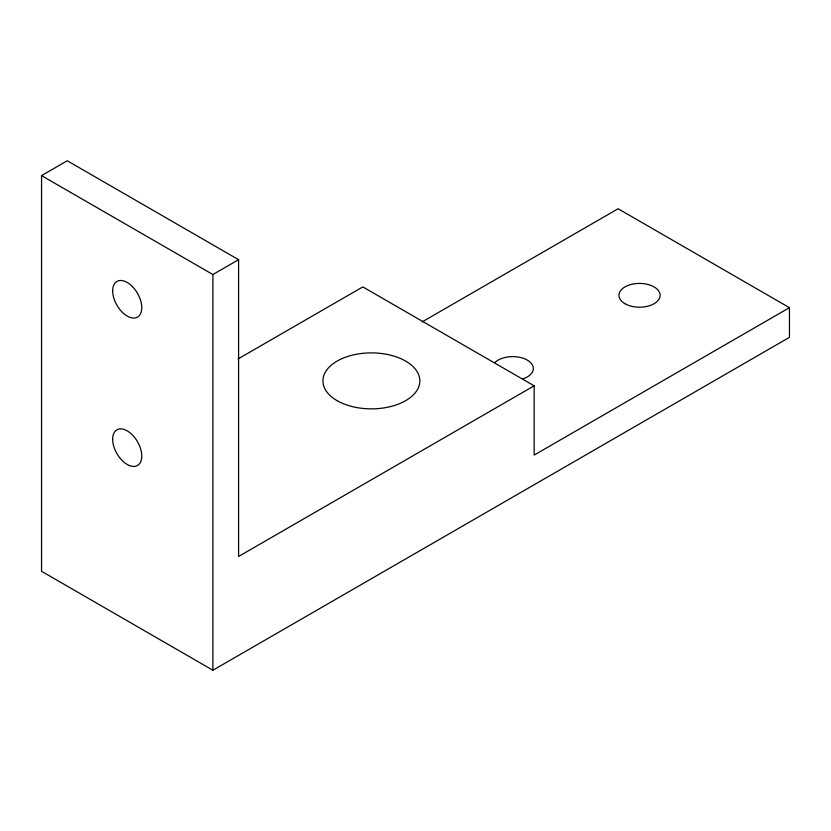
<?xml version="1.0" encoding="UTF-8"?>
<svg xmlns="http://www.w3.org/2000/svg" width="831" height="831" viewBox="0 0 831 831"><rect width="100%" height="100%" fill="white"/><g stroke="black" fill="none" stroke-linecap="round" stroke-linejoin="round"><path stroke-width="1.25" d="M41.55 175.611L67.249 160.767L238.59 259.698L238.59 556.469L534.156 385.823L534.156 455.076L789.45 307.678L789.45 337.355L212.892 670.233L41.55 571.302L41.55 175.611L212.892 274.531L238.59 259.698M238.071 358.919L362.815 286.903L534.156 385.823M422.158 321.888L618.108 208.758L789.45 307.678M212.892 274.531L212.892 670.233M494.902 362.565A20.598 11.894 0 0 1 527.301 360.103A20.598 11.894 0 0 1 523.031 378.811M337.116 400.667A48.458 27.984 0 0 0 418.19 388.119A48.458 27.984 0 0 0 358.836 353.85A48.458 27.984 0 0 0 337.116 400.667M112.652 439.246A20.598 11.894 60 0 0 134.497 466.42A20.598 11.894 60 0 0 134.497 437.293A20.598 11.894 60 0 0 112.652 439.246M112.652 290.86A20.598 11.894 60 0 0 134.497 318.034A20.598 11.894 60 0 0 134.497 288.908A20.598 11.894 60 0 0 112.652 290.86M624.964 303.72A20.598 11.894 0 0 0 659.419 298.391A20.598 11.894 0 0 0 634.198 283.828A20.598 11.894 0 0 0 624.964 303.72"/></g></svg>
